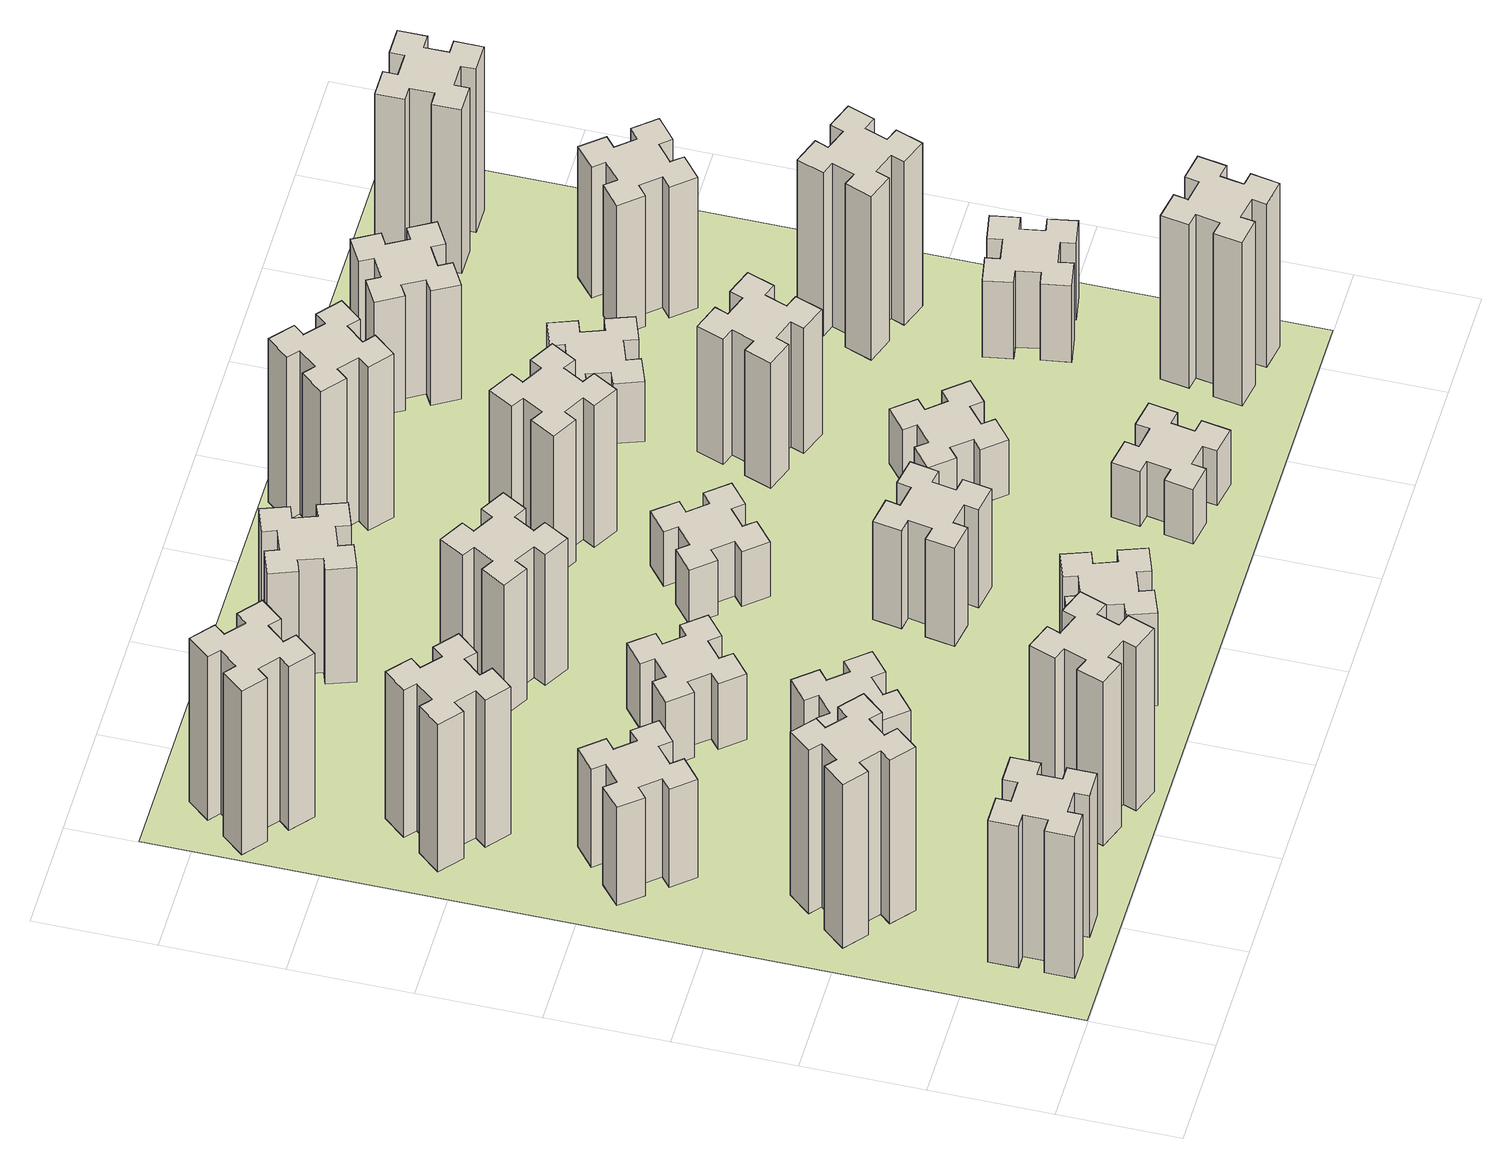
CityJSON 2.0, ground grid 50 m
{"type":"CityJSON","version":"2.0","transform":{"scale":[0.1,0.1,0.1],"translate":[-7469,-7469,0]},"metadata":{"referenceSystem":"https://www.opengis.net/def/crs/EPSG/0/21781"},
"CityObjects":{
"building1":{"type":"Building","attributes":{"class":"1000","function":"1000","usage":"1000","yearOfConstruction":2016,"roofType":"1000","measuredHeight":78,"storeysAboveGround":30,"storeysBelowGround":0},"geometry":[{"type":"Solid","lod":"1","boundaries":[[[[0,1,2,3,4,5,6,7,8,9,10,11,12,13,14,15,16,17,18,19]],[[17,16,20,21]],[[16,15,22,20]],[[15,14,23,22]],[[14,13,24,23]],[[13,12,25,24]],[[12,11,26,25]],[[11,10,27,26]],[[10,9,28,27]],[[9,8,29,28]],[[8,7,30,29]],[[7,6,31,30]],[[6,5,32,31]],[[5,4,33,32]],[[4,3,34,33]],[[3,2,35,34]],[[2,1,36,35]],[[1,0,37,36]],[[0,19,38,37]],[[19,18,39,38]],[[18,17,21,39]],[[24,25,26,27,28,29,30,31,32,33,34,35,36,37,38,39,21,20,22,23]]]]}]},
"building2":{"type":"Building","attributes":{"class":"1000","function":"1000","usage":"1000","yearOfConstruction":2016,"roofType":"1000","measuredHeight":90,"storeysAboveGround":30,"storeysBelowGround":0},"geometry":[{"type":"Solid","lod":"1","boundaries":[[[[40,41,42,43,44,45,46,47,48,49,50,51,52,53,54,55,56,57,58,59]],[[57,56,60,61]],[[56,55,62,60]],[[55,54,63,62]],[[54,53,64,63]],[[53,52,65,64]],[[52,51,66,65]],[[51,50,67,66]],[[50,49,68,67]],[[49,48,69,68]],[[48,47,70,69]],[[47,46,71,70]],[[46,45,72,71]],[[45,44,73,72]],[[44,43,74,73]],[[43,42,75,74]],[[42,41,76,75]],[[41,40,77,76]],[[40,59,78,77]],[[59,58,79,78]],[[58,57,61,79]],[[64,65,66,67,68,69,70,71,72,73,74,75,76,77,78,79,61,60,62,63]]]]}]},
"building3":{"type":"Building","attributes":{"class":"1000","function":"1000","usage":"1000","yearOfConstruction":2016,"roofType":"1000","measuredHeight":54,"storeysAboveGround":30,"storeysBelowGround":0},"geometry":[{"type":"Solid","lod":"1","boundaries":[[[[80,81,82,83,84,85,86,87,88,89,90,91,92,93,94,95,96,97,98,99]],[[97,96,100,101]],[[96,95,102,100]],[[95,94,103,102]],[[94,93,104,103]],[[93,92,105,104]],[[92,91,106,105]],[[91,90,107,106]],[[90,89,108,107]],[[89,88,109,108]],[[88,87,110,109]],[[87,86,111,110]],[[86,85,112,111]],[[85,84,113,112]],[[84,83,114,113]],[[83,82,115,114]],[[82,81,116,115]],[[81,80,117,116]],[[80,99,118,117]],[[99,98,119,118]],[[98,97,101,119]],[[104,105,106,107,108,109,110,111,112,113,114,115,116,117,118,119,101,100,102,103]]]]}]},
"building4":{"type":"Building","attributes":{"class":"1000","function":"1000","usage":"1000","yearOfConstruction":2016,"roofType":"1000","measuredHeight":81,"storeysAboveGround":30,"storeysBelowGround":0},"geometry":[{"type":"Solid","lod":"1","boundaries":[[[[120,121,122,123,124,125,126,127,128,129,130,131,132,133,134,135,136,137,138,139]],[[137,136,140,141]],[[136,135,142,140]],[[135,134,143,142]],[[134,133,144,143]],[[133,132,145,144]],[[132,131,146,145]],[[131,130,147,146]],[[130,129,148,147]],[[129,128,149,148]],[[128,127,150,149]],[[127,126,151,150]],[[126,125,152,151]],[[125,124,153,152]],[[124,123,154,153]],[[123,122,155,154]],[[122,121,156,155]],[[121,120,157,156]],[[120,139,158,157]],[[139,138,159,158]],[[138,137,141,159]],[[144,145,146,147,148,149,150,151,152,153,154,155,156,157,158,159,141,140,142,143]]]]}]},
"building5":{"type":"Building","attributes":{"class":"1000","function":"1000","usage":"1000","yearOfConstruction":2016,"roofType":"1000","measuredHeight":90,"storeysAboveGround":30,"storeysBelowGround":0},"geometry":[{"type":"Solid","lod":"1","boundaries":[[[[160,161,162,163,164,165,166,167,168,169,170,171,172,173,174,175,176,177,178,179]],[[177,176,180,181]],[[176,175,182,180]],[[175,174,183,182]],[[174,173,184,183]],[[173,172,185,184]],[[172,171,186,185]],[[171,170,187,186]],[[170,169,188,187]],[[169,168,189,188]],[[168,167,190,189]],[[167,166,191,190]],[[166,165,192,191]],[[165,164,193,192]],[[164,163,194,193]],[[163,162,195,194]],[[162,161,196,195]],[[161,160,197,196]],[[160,179,198,197]],[[179,178,199,198]],[[178,177,181,199]],[[184,185,186,187,188,189,190,191,192,193,194,195,196,197,198,199,181,180,182,183]]]]}]},
"building6":{"type":"Building","attributes":{"class":"1000","function":"1000","usage":"1000","yearOfConstruction":2016,"roofType":"1000","measuredHeight":90,"storeysAboveGround":30,"storeysBelowGround":0},"geometry":[{"type":"Solid","lod":"1","boundaries":[[[[200,201,202,203,204,205,206,207,208,209,210,211,212,213,214,215,216,217,218,219]],[[217,216,220,221]],[[216,215,222,220]],[[215,214,223,222]],[[214,213,224,223]],[[213,212,225,224]],[[212,211,226,225]],[[211,210,227,226]],[[210,209,228,227]],[[209,208,229,228]],[[208,207,230,229]],[[207,206,231,230]],[[206,205,232,231]],[[205,204,233,232]],[[204,203,234,233]],[[203,202,235,234]],[[202,201,236,235]],[[201,200,237,236]],[[200,219,238,237]],[[219,218,239,238]],[[218,217,221,239]],[[224,225,226,227,228,229,230,231,232,233,234,235,236,237,238,239,221,220,222,223]]]]}]},
"building7":{"type":"Building","attributes":{"class":"1000","function":"1000","usage":"1000","yearOfConstruction":2016,"roofType":"1000","measuredHeight":33,"storeysAboveGround":30,"storeysBelowGround":0},"geometry":[{"type":"Solid","lod":"1","boundaries":[[[[240,241,242,243,244,245,246,247,248,249,250,251,252,253,254,255,256,257,258,259]],[[257,256,260,261]],[[256,255,262,260]],[[255,254,263,262]],[[254,253,264,263]],[[253,252,265,264]],[[252,251,266,265]],[[251,250,267,266]],[[250,249,268,267]],[[249,248,269,268]],[[248,247,270,269]],[[247,246,271,270]],[[246,245,272,271]],[[245,244,273,272]],[[244,243,274,273]],[[243,242,275,274]],[[242,241,276,275]],[[241,240,277,276]],[[240,259,278,277]],[[259,258,279,278]],[[258,257,261,279]],[[264,265,266,267,268,269,270,271,272,273,274,275,276,277,278,279,261,260,262,263]]]]}]},
"building8":{"type":"Building","attributes":{"class":"1000","function":"1000","usage":"1000","yearOfConstruction":2016,"roofType":"1000","measuredHeight":36,"storeysAboveGround":30,"storeysBelowGround":0},"geometry":[{"type":"Solid","lod":"1","boundaries":[[[[280,281,282,283,284,285,286,287,288,289,290,291,292,293,294,295,296,297,298,299]],[[297,296,300,301]],[[296,295,302,300]],[[295,294,303,302]],[[294,293,304,303]],[[293,292,305,304]],[[292,291,306,305]],[[291,290,307,306]],[[290,289,308,307]],[[289,288,309,308]],[[288,287,310,309]],[[287,286,311,310]],[[286,285,312,311]],[[285,284,313,312]],[[284,283,314,313]],[[283,282,315,314]],[[282,281,316,315]],[[281,280,317,316]],[[280,299,318,317]],[[299,298,319,318]],[[298,297,301,319]],[[304,305,306,307,308,309,310,311,312,313,314,315,316,317,318,319,301,300,302,303]]]]}]},
"building9":{"type":"Building","attributes":{"class":"1000","function":"1000","usage":"1000","yearOfConstruction":2016,"roofType":"1000","measuredHeight":51,"storeysAboveGround":30,"storeysBelowGround":0},"geometry":[{"type":"Solid","lod":"1","boundaries":[[[[320,321,322,323,324,325,326,327,328,329,330,331,332,333,334,335,336,337,338,339]],[[337,336,340,341]],[[336,335,342,340]],[[335,334,343,342]],[[334,333,344,343]],[[333,332,345,344]],[[332,331,346,345]],[[331,330,347,346]],[[330,329,348,347]],[[329,328,349,348]],[[328,327,350,349]],[[327,326,351,350]],[[326,325,352,351]],[[325,324,353,352]],[[324,323,354,353]],[[323,322,355,354]],[[322,321,356,355]],[[321,320,357,356]],[[320,339,358,357]],[[339,338,359,358]],[[338,337,341,359]],[[344,345,346,347,348,349,350,351,352,353,354,355,356,357,358,359,341,340,342,343]]]]}]},
"building10":{"type":"Building","attributes":{"class":"1000","function":"1000","usage":"1000","yearOfConstruction":2016,"roofType":"1000","measuredHeight":72,"storeysAboveGround":30,"storeysBelowGround":0},"geometry":[{"type":"Solid","lod":"1","boundaries":[[[[360,361,362,363,364,365,366,367,368,369,370,371,372,373,374,375,376,377,378,379]],[[377,376,380,381]],[[376,375,382,380]],[[375,374,383,382]],[[374,373,384,383]],[[373,372,385,384]],[[372,371,386,385]],[[371,370,387,386]],[[370,369,388,387]],[[369,368,389,388]],[[368,367,390,389]],[[367,366,391,390]],[[366,365,392,391]],[[365,364,393,392]],[[364,363,394,393]],[[363,362,395,394]],[[362,361,396,395]],[[361,360,397,396]],[[360,379,398,397]],[[379,378,399,398]],[[378,377,381,399]],[[384,385,386,387,388,389,390,391,392,393,394,395,396,397,398,399,381,380,382,383]]]]}]},
"building11":{"type":"Building","attributes":{"class":"1000","function":"1000","usage":"1000","yearOfConstruction":2016,"roofType":"1000","measuredHeight":63,"storeysAboveGround":30,"storeysBelowGround":0},"geometry":[{"type":"Solid","lod":"1","boundaries":[[[[400,401,402,403,404,405,406,407,408,409,410,411,412,413,414,415,416,417,418,419]],[[417,416,420,421]],[[416,415,422,420]],[[415,414,423,422]],[[414,413,424,423]],[[413,412,425,424]],[[412,411,426,425]],[[411,410,427,426]],[[410,409,428,427]],[[409,408,429,428]],[[408,407,430,429]],[[407,406,431,430]],[[406,405,432,431]],[[405,404,433,432]],[[404,403,434,433]],[[403,402,435,434]],[[402,401,436,435]],[[401,400,437,436]],[[400,419,438,437]],[[419,418,439,438]],[[418,417,421,439]],[[424,425,426,427,428,429,430,431,432,433,434,435,436,437,438,439,421,420,422,423]]]]}]},
"building12":{"type":"Building","attributes":{"class":"1000","function":"1000","usage":"1000","yearOfConstruction":2016,"roofType":"1000","measuredHeight":54,"storeysAboveGround":30,"storeysBelowGround":0},"geometry":[{"type":"Solid","lod":"1","boundaries":[[[[440,441,442,443,444,445,446,447,448,449,450,451,452,453,454,455,456,457,458,459]],[[457,456,460,461]],[[456,455,462,460]],[[455,454,463,462]],[[454,453,464,463]],[[453,452,465,464]],[[452,451,466,465]],[[451,450,467,466]],[[450,449,468,467]],[[449,448,469,468]],[[448,447,470,469]],[[447,446,471,470]],[[446,445,472,471]],[[445,444,473,472]],[[444,443,474,473]],[[443,442,475,474]],[[442,441,476,475]],[[441,440,477,476]],[[440,459,478,477]],[[459,458,479,478]],[[458,457,461,479]],[[464,465,466,467,468,469,470,471,472,473,474,475,476,477,478,479,461,460,462,463]]]]}]},
"building13":{"type":"Building","attributes":{"class":"1000","function":"1000","usage":"1000","yearOfConstruction":2016,"roofType":"1000","measuredHeight":30,"storeysAboveGround":30,"storeysBelowGround":0},"geometry":[{"type":"Solid","lod":"1","boundaries":[[[[480,481,482,483,484,485,486,487,488,489,490,491,492,493,494,495,496,497,498,499]],[[497,496,500,501]],[[496,495,502,500]],[[495,494,503,502]],[[494,493,504,503]],[[493,492,505,504]],[[492,491,506,505]],[[491,490,507,506]],[[490,489,508,507]],[[489,488,509,508]],[[488,487,510,509]],[[487,486,511,510]],[[486,485,512,511]],[[485,484,513,512]],[[484,483,514,513]],[[483,482,515,514]],[[482,481,516,515]],[[481,480,517,516]],[[480,499,518,517]],[[499,498,519,518]],[[498,497,501,519]],[[504,505,506,507,508,509,510,511,512,513,514,515,516,517,518,519,501,500,502,503]]]]}]},
"building14":{"type":"Building","attributes":{"class":"1000","function":"1000","usage":"1000","yearOfConstruction":2016,"roofType":"1000","measuredHeight":78,"storeysAboveGround":30,"storeysBelowGround":0},"geometry":[{"type":"Solid","lod":"1","boundaries":[[[[520,521,522,523,524,525,526,527,528,529,530,531,532,533,534,535,536,537,538,539]],[[537,536,540,541]],[[536,535,542,540]],[[535,534,543,542]],[[534,533,544,543]],[[533,532,545,544]],[[532,531,546,545]],[[531,530,547,546]],[[530,529,548,547]],[[529,528,549,548]],[[528,527,550,549]],[[527,526,551,550]],[[526,525,552,551]],[[525,524,553,552]],[[524,523,554,553]],[[523,522,555,554]],[[522,521,556,555]],[[521,520,557,556]],[[520,539,558,557]],[[539,538,559,558]],[[538,537,541,559]],[[544,545,546,547,548,549,550,551,552,553,554,555,556,557,558,559,541,540,542,543]]]]}]},
"building15":{"type":"Building","attributes":{"class":"1000","function":"1000","usage":"1000","yearOfConstruction":2016,"roofType":"1000","measuredHeight":30,"storeysAboveGround":30,"storeysBelowGround":0},"geometry":[{"type":"Solid","lod":"1","boundaries":[[[[560,561,562,563,564,565,566,567,568,569,570,571,572,573,574,575,576,577,578,579]],[[577,576,580,581]],[[576,575,582,580]],[[575,574,583,582]],[[574,573,584,583]],[[573,572,585,584]],[[572,571,586,585]],[[571,570,587,586]],[[570,569,588,587]],[[569,568,589,588]],[[568,567,590,589]],[[567,566,591,590]],[[566,565,592,591]],[[565,564,593,592]],[[564,563,594,593]],[[563,562,595,594]],[[562,561,596,595]],[[561,560,597,596]],[[560,579,598,597]],[[579,578,599,598]],[[578,577,581,599]],[[584,585,586,587,588,589,590,591,592,593,594,595,596,597,598,599,581,580,582,583]]]]}]},
"building16":{"type":"Building","attributes":{"class":"1000","function":"1000","usage":"1000","yearOfConstruction":2016,"roofType":"1000","measuredHeight":90,"storeysAboveGround":30,"storeysBelowGround":0},"geometry":[{"type":"Solid","lod":"1","boundaries":[[[[600,601,602,603,604,605,606,607,608,609,610,611,612,613,614,615,616,617,618,619]],[[617,616,620,621]],[[616,615,622,620]],[[615,614,623,622]],[[614,613,624,623]],[[613,612,625,624]],[[612,611,626,625]],[[611,610,627,626]],[[610,609,628,627]],[[609,608,629,628]],[[608,607,630,629]],[[607,606,631,630]],[[606,605,632,631]],[[605,604,633,632]],[[604,603,634,633]],[[603,602,635,634]],[[602,601,636,635]],[[601,600,637,636]],[[600,619,638,637]],[[619,618,639,638]],[[618,617,621,639]],[[624,625,626,627,628,629,630,631,632,633,634,635,636,637,638,639,621,620,622,623]]]]}]},
"building17":{"type":"Building","attributes":{"class":"1000","function":"1000","usage":"1000","yearOfConstruction":2016,"roofType":"1000","measuredHeight":30,"storeysAboveGround":30,"storeysBelowGround":0},"geometry":[{"type":"Solid","lod":"1","boundaries":[[[[640,641,642,643,644,645,646,647,648,649,650,651,652,653,654,655,656,657,658,659]],[[657,656,660,661]],[[656,655,662,660]],[[655,654,663,662]],[[654,653,664,663]],[[653,652,665,664]],[[652,651,666,665]],[[651,650,667,666]],[[650,649,668,667]],[[649,648,669,668]],[[648,647,670,669]],[[647,646,671,670]],[[646,645,672,671]],[[645,644,673,672]],[[644,643,674,673]],[[643,642,675,674]],[[642,641,676,675]],[[641,640,677,676]],[[640,659,678,677]],[[659,658,679,678]],[[658,657,661,679]],[[664,665,666,667,668,669,670,671,672,673,674,675,676,677,678,679,661,660,662,663]]]]}]},
"building18":{"type":"Building","attributes":{"class":"1000","function":"1000","usage":"1000","yearOfConstruction":2016,"roofType":"1000","measuredHeight":69,"storeysAboveGround":30,"storeysBelowGround":0},"geometry":[{"type":"Solid","lod":"1","boundaries":[[[[680,681,682,683,684,685,686,687,688,689,690,691,692,693,694,695,696,697,698,699]],[[697,696,700,701]],[[696,695,702,700]],[[695,694,703,702]],[[694,693,704,703]],[[693,692,705,704]],[[692,691,706,705]],[[691,690,707,706]],[[690,689,708,707]],[[689,688,709,708]],[[688,687,710,709]],[[687,686,711,710]],[[686,685,712,711]],[[685,684,713,712]],[[684,683,714,713]],[[683,682,715,714]],[[682,681,716,715]],[[681,680,717,716]],[[680,699,718,717]],[[699,698,719,718]],[[698,697,701,719]],[[704,705,706,707,708,709,710,711,712,713,714,715,716,717,718,719,701,700,702,703]]]]}]},
"building19":{"type":"Building","attributes":{"class":"1000","function":"1000","usage":"1000","yearOfConstruction":2016,"roofType":"1000","measuredHeight":33,"storeysAboveGround":30,"storeysBelowGround":0},"geometry":[{"type":"Solid","lod":"1","boundaries":[[[[720,721,722,723,724,725,726,727,728,729,730,731,732,733,734,735,736,737,738,739]],[[737,736,740,741]],[[736,735,742,740]],[[735,734,743,742]],[[734,733,744,743]],[[733,732,745,744]],[[732,731,746,745]],[[731,730,747,746]],[[730,729,748,747]],[[729,728,749,748]],[[728,727,750,749]],[[727,726,751,750]],[[726,725,752,751]],[[725,724,753,752]],[[724,723,754,753]],[[723,722,755,754]],[[722,721,756,755]],[[721,720,757,756]],[[720,739,758,757]],[[739,738,759,758]],[[738,737,741,759]],[[744,745,746,747,748,749,750,751,752,753,754,755,756,757,758,759,741,740,742,743]]]]}]},
"building20":{"type":"Building","attributes":{"class":"1000","function":"1000","usage":"1000","yearOfConstruction":2016,"roofType":"1000","measuredHeight":90,"storeysAboveGround":30,"storeysBelowGround":0},"geometry":[{"type":"Solid","lod":"1","boundaries":[[[[760,761,762,763,764,765,766,767,768,769,770,771,772,773,774,775,776,777,778,779]],[[777,776,780,781]],[[776,775,782,780]],[[775,774,783,782]],[[774,773,784,783]],[[773,772,785,784]],[[772,771,786,785]],[[771,770,787,786]],[[770,769,788,787]],[[769,768,789,788]],[[768,767,790,789]],[[767,766,791,790]],[[766,765,792,791]],[[765,764,793,792]],[[764,763,794,793]],[[763,762,795,794]],[[762,761,796,795]],[[761,760,797,796]],[[760,779,798,797]],[[779,778,799,798]],[[778,777,781,799]],[[784,785,786,787,788,789,790,791,792,793,794,795,796,797,798,799,781,780,782,783]]]]}]},
"building21":{"type":"Building","attributes":{"class":"1000","function":"1000","usage":"1000","yearOfConstruction":2016,"roofType":"1000","measuredHeight":63,"storeysAboveGround":30,"storeysBelowGround":0},"geometry":[{"type":"Solid","lod":"1","boundaries":[[[[800,801,802,803,804,805,806,807,808,809,810,811,812,813,814,815,816,817,818,819]],[[817,816,820,821]],[[816,815,822,820]],[[815,814,823,822]],[[814,813,824,823]],[[813,812,825,824]],[[812,811,826,825]],[[811,810,827,826]],[[810,809,828,827]],[[809,808,829,828]],[[808,807,830,829]],[[807,806,831,830]],[[806,805,832,831]],[[805,804,833,832]],[[804,803,834,833]],[[803,802,835,834]],[[802,801,836,835]],[[801,800,837,836]],[[800,819,838,837]],[[819,818,839,838]],[[818,817,821,839]],[[824,825,826,827,828,829,830,831,832,833,834,835,836,837,838,839,821,820,822,823]]]]}]},
"building22":{"type":"Building","attributes":{"class":"1000","function":"1000","usage":"1000","yearOfConstruction":2016,"roofType":"1000","measuredHeight":42,"storeysAboveGround":30,"storeysBelowGround":0},"geometry":[{"type":"Solid","lod":"1","boundaries":[[[[840,841,842,843,844,845,846,847,848,849,850,851,852,853,854,855,856,857,858,859]],[[857,856,860,861]],[[856,855,862,860]],[[855,854,863,862]],[[854,853,864,863]],[[853,852,865,864]],[[852,851,866,865]],[[851,850,867,866]],[[850,849,868,867]],[[849,848,869,868]],[[848,847,870,869]],[[847,846,871,870]],[[846,845,872,871]],[[845,844,873,872]],[[844,843,874,873]],[[843,842,875,874]],[[842,841,876,875]],[[841,840,877,876]],[[840,859,878,877]],[[859,858,879,878]],[[858,857,861,879]],[[864,865,866,867,868,869,870,871,872,873,874,875,876,877,878,879,861,860,862,863]]]]}]},
"building23":{"type":"Building","attributes":{"class":"1000","function":"1000","usage":"1000","yearOfConstruction":2016,"roofType":"1000","measuredHeight":90,"storeysAboveGround":30,"storeysBelowGround":0},"geometry":[{"type":"Solid","lod":"1","boundaries":[[[[880,881,882,883,884,885,886,887,888,889,890,891,892,893,894,895,896,897,898,899]],[[897,896,900,901]],[[896,895,902,900]],[[895,894,903,902]],[[894,893,904,903]],[[893,892,905,904]],[[892,891,906,905]],[[891,890,907,906]],[[890,889,908,907]],[[889,888,909,908]],[[888,887,910,909]],[[887,886,911,910]],[[886,885,912,911]],[[885,884,913,912]],[[884,883,914,913]],[[883,882,915,914]],[[882,881,916,915]],[[881,880,917,916]],[[880,899,918,917]],[[899,898,919,918]],[[898,897,901,919]],[[904,905,906,907,908,909,910,911,912,913,914,915,916,917,918,919,901,900,902,903]]]]}]},
"building24":{"type":"Building","attributes":{"class":"1000","function":"1000","usage":"1000","yearOfConstruction":2016,"roofType":"1000","measuredHeight":72,"storeysAboveGround":30,"storeysBelowGround":0},"geometry":[{"type":"Solid","lod":"1","boundaries":[[[[920,921,922,923,924,925,926,927,928,929,930,931,932,933,934,935,936,937,938,939]],[[937,936,940,941]],[[936,935,942,940]],[[935,934,943,942]],[[934,933,944,943]],[[933,932,945,944]],[[932,931,946,945]],[[931,930,947,946]],[[930,929,948,947]],[[929,928,949,948]],[[928,927,950,949]],[[927,926,951,950]],[[926,925,952,951]],[[925,924,953,952]],[[924,923,954,953]],[[923,922,955,954]],[[922,921,956,955]],[[921,920,957,956]],[[920,939,958,957]],[[939,938,959,958]],[[938,937,941,959]],[[944,945,946,947,948,949,950,951,952,953,954,955,956,957,958,959,941,940,942,943]]]]}]},
"building25":{"type":"Building","attributes":{"class":"1000","function":"1000","usage":"1000","yearOfConstruction":2016,"roofType":"1000","measuredHeight":90,"storeysAboveGround":30,"storeysBelowGround":0},"geometry":[{"type":"Solid","lod":"1","boundaries":[[[[960,961,962,963,964,965,966,967,968,969,970,971,972,973,974,975,976,977,978,979]],[[977,976,980,981]],[[976,975,982,980]],[[975,974,983,982]],[[974,973,984,983]],[[973,972,985,984]],[[972,971,986,985]],[[971,970,987,986]],[[970,969,988,987]],[[969,968,989,988]],[[968,967,990,989]],[[967,966,991,990]],[[966,965,992,991]],[[965,964,993,992]],[[964,963,994,993]],[[963,962,995,994]],[[962,961,996,995]],[[961,960,997,996]],[[960,979,998,997]],[[979,978,999,998]],[[978,977,981,999]],[[984,985,986,987,988,989,990,991,992,993,994,995,996,997,998,999,981,980,982,983]]]]}]},
"landuse1":{"type":"LandUse","attributes":{"name":"plot1","function":"1010"},"geometry":[{"type":"MultiSurface","lod":"1","boundaries":[[[1000,1001,1002,1003]]]}]}
},
"vertices":[
[265,325,0],[265,225,0],[205,225,0],[205,105,0],[325,105,0],[325,165,0],[425,165,0],[425,105,0],[545,105,0],[545,225,0],[485,225,0],[485,325,0],[545,325,0],[545,445,0],[425,445,0],[425,385,0],[325,385,0],[325,445,0],[205,445,0],[205,325,0],[325,385,780],[325,445,780],[425,385,780],[425,445,780],[545,445,780],[545,325,780],[485,325,780],[485,225,780],[545,225,780],[545,105,780],[425,105,780],[425,165,780],[325,165,780],[325,105,780],[205,105,780],[205,225,780],[265,225,780],[265,325,780],[205,325,780],[205,445,780],
[484,1067,0],[408,1132,0],[446,1178,0],[354,1255,0],[277,1163,0],[323,1124,0],[259,1048,0],[213,1086,0],[136,994,0],[228,917,0],[266,963,0],[343,899,0],[304,853,0],[396,776,0],[473,868,0],[427,906,0],[492,983,0],[538,944,0],[615,1036,0],[523,1113,0],[492,983,900],[538,944,900],[427,906,900],[473,868,900],[396,776,900],[304,853,900],[343,899,900],[266,963,900],[228,917,900],[136,994,900],[213,1086,900],[259,1048,900],[323,1124,900],[277,1163,900],[354,1255,900],[446,1178,900],[408,1132,900],[484,1067,900],[523,1113,900],[615,1036,900],
[492,1888,0],[427,1964,0],[473,2003,0],[396,2095,0],[304,2018,0],[343,1972,0],[266,1907,0],[228,1953,0],[136,1876,0],[213,1784,0],[259,1823,0],[323,1746,0],[277,1708,0],[354,1616,0],[446,1693,0],[408,1739,0],[484,1803,0],[523,1757,0],[615,1834,0],[538,1926,0],[484,1803,540],[523,1757,540],[408,1739,540],[446,1693,540],[354,1616,540],[277,1708,540],[323,1746,540],[259,1823,540],[213,1784,540],[136,1876,540],[228,1953,540],[266,1907,540],[343,1972,540],[304,2018,540],[396,2095,540],[473,2003,540],[427,1964,540],[492,1888,540],[538,1926,540],[615,1834,540],
[266,2543,0],[343,2479,0],[304,2433,0],[396,2356,0],[473,2448,0],[427,2486,0],[492,2563,0],[538,2524,0],[615,2616,0],[523,2693,0],[484,2647,0],[408,2712,0],[446,2758,0],[354,2835,0],[277,2743,0],[323,2704,0],[259,2628,0],[213,2666,0],[136,2574,0],[228,2497,0],[259,2628,810],[213,2666,810],[323,2704,810],[277,2743,810],[354,2835,810],[446,2758,810],[408,2712,810],[484,2647,810],[523,2693,810],[615,2616,810],[538,2524,810],[492,2563,810],[427,2486,810],[473,2448,810],[396,2356,810],[304,2433,810],[343,2479,810],[266,2543,810],[228,2497,810],[136,2574,810],
[1029,360,0],[995,266,0],[939,287,0],[897,174,0],[1010,133,0],[1031,189,0],[1125,155,0],[1104,99,0],[1217,57,0],[1258,170,0],[1202,191,0],[1236,285,0],[1292,264,0],[1333,377,0],[1220,418,0],[1200,362,0],[1106,396,0],[1127,452,0],[1014,493,0],[973,380,0],[1106,396,900],[1127,452,900],[1200,362,900],[1220,418,900],[1333,377,900],[1292,264,900],[1236,285,900],[1202,191,900],[1258,170,900],[1217,57,900],[1104,99,900],[1125,155,900],[1031,189,900],[1010,133,900],[897,174,900],[939,287,900],[995,266,900],[1029,360,900],[973,380,900],[1014,493,900],
[384,3387,0],[308,3452,0],[346,3498,0],[254,3575,0],[177,3483,0],[223,3444,0],[159,3368,0],[113,3406,0],[36,3314,0],[128,3237,0],[166,3283,0],[243,3219,0],[204,3173,0],[296,3096,0],[373,3188,0],[327,3226,0],[392,3303,0],[438,3264,0],[515,3356,0],[423,3433,0],[392,3303,900],[438,3264,900],[327,3226,900],[373,3188,900],[296,3096,900],[204,3173,900],[243,3219,900],[166,3283,900],[128,3237,900],[36,3314,900],[113,3406,900],[159,3368,900],[223,3444,900],[177,3483,900],[254,3575,900],[346,3498,900],[308,3452,900],[384,3387,900],[423,3433,900],[515,3356,900],
[1083,1332,0],[1006,1267,0],[968,1313,0],[876,1236,0],[953,1144,0],[999,1183,0],[1063,1106,0],[1017,1068,0],[1094,976,0],[1186,1053,0],[1148,1099,0],[1224,1163,0],[1263,1117,0],[1355,1194,0],[1278,1286,0],[1232,1248,0],[1167,1324,0],[1213,1363,0],[1136,1455,0],[1044,1378,0],[1167,1324,330],[1213,1363,330],[1232,1248,330],[1278,1286,330],[1355,1194,330],[1263,1117,330],[1224,1163,330],[1148,1099,330],[1186,1053,330],[1094,976,330],[1017,1068,330],[1063,1106,330],[999,1183,330],[953,1144,330],[876,1236,330],[968,1313,330],[1006,1267,330],[1083,1332,330],[1044,1378,330],[1136,1455,330],
[1083,1972,0],[1006,1907,0],[968,1953,0],[876,1876,0],[953,1784,0],[999,1823,0],[1063,1746,0],[1017,1708,0],[1094,1616,0],[1186,1693,0],[1148,1739,0],[1224,1803,0],[1263,1757,0],[1355,1834,0],[1278,1926,0],[1232,1888,0],[1167,1964,0],[1213,2003,0],[1136,2095,0],[1044,2018,0],[1167,1964,360],[1213,2003,360],[1232,1888,360],[1278,1926,360],[1355,1834,360],[1263,1757,360],[1224,1803,360],[1148,1739,360],[1186,1693,360],[1094,1616,360],[1017,1708,360],[1063,1746,360],[999,1823,360],[953,1784,360],[876,1876,360],[968,1953,360],[1006,1907,360],[1083,1972,360],[1044,2018,360],[1136,2095,360],
[1765,496,0],[1671,462,0],[1650,518,0],[1537,477,0],[1579,364,0],[1635,385,0],[1669,291,0],[1613,270,0],[1654,157,0],[1767,199,0],[1746,255,0],[1840,289,0],[1860,233,0],[1973,274,0],[1932,387,0],[1876,366,0],[1842,460,0],[1898,480,0],[1857,593,0],[1744,552,0],[1842,460,510],[1898,480,510],[1876,366,510],[1932,387,510],[1973,274,510],[1860,233,510],[1840,289,510],[1746,255,510],[1767,199,510],[1654,157,510],[1613,270,510],[1669,291,510],[1635,385,510],[1579,364,510],[1537,477,510],[1650,518,510],[1671,462,510],[1765,496,510],[1744,552,510],[1857,593,510],
[1314,2666,0],[1227,2716,0],[1257,2768,0],[1153,2828,0],[1093,2724,0],[1145,2694,0],[1095,2607,0],[1043,2637,0],[983,2533,0],[1087,2473,0],[1117,2525,0],[1204,2475,0],[1174,2423,0],[1278,2363,0],[1338,2467,0],[1286,2497,0],[1336,2584,0],[1388,2554,0],[1448,2658,0],[1344,2718,0],[1336,2584,720],[1388,2554,720],[1286,2497,720],[1338,2467,720],[1278,2363,720],[1174,2423,720],[1204,2475,720],[1117,2525,720],[1087,2473,720],[983,2533,720],[1043,2637,720],[1095,2607,720],[1145,2694,720],[1093,2724,720],[1153,2828,720],[1257,2768,720],[1227,2716,720],[1314,2666,720],[1344,2718,720],[1448,2658,720],
[1125,3456,0],[1031,3422,0],[1010,3478,0],[897,3437,0],[939,3324,0],[995,3345,0],[1029,3251,0],[973,3230,0],[1014,3117,0],[1127,3159,0],[1106,3215,0],[1200,3249,0],[1220,3193,0],[1333,3234,0],[1292,3347,0],[1236,3326,0],[1202,3420,0],[1258,3440,0],[1217,3553,0],[1104,3512,0],[1202,3420,630],[1258,3440,630],[1236,3326,630],[1292,3347,630],[1333,3234,630],[1220,3193,630],[1200,3249,630],[1106,3215,630],[1127,3159,630],[1014,3117,630],[973,3230,630],[1029,3251,630],[995,3345,630],[939,3324,630],[897,3437,630],[1010,3478,630],[1031,3422,630],[1125,3456,630],[1104,3512,630],[1217,3553,630],
[2055,1047,0],[2072,1145,0],[2131,1135,0],[2152,1253,0],[2034,1274,0],[2024,1215,0],[1925,1232,0],[1936,1291,0],[1817,1312,0],[1797,1194,0],[1856,1184,0],[1838,1085,0],[1779,1096,0],[1758,977,0],[1877,957,0],[1887,1016,0],[1985,998,0],[1975,939,0],[2093,918,0],[2114,1037,0],[1985,998,540],[1975,939,540],[1887,1016,540],[1877,957,540],[1758,977,540],[1779,1096,540],[1838,1085,540],[1856,1184,540],[1797,1194,540],[1817,1312,540],[1936,1291,540],[1925,1232,540],[2024,1215,540],[2034,1274,540],[2152,1253,540],[2131,1135,540],[2072,1145,540],[2055,1047,540],[2114,1037,540],[2093,918,540],
[1972,1988,0],[1907,2064,0],[1953,2103,0],[1876,2195,0],[1784,2118,0],[1823,2072,0],[1746,2007,0],[1708,2053,0],[1616,1976,0],[1693,1884,0],[1739,1923,0],[1803,1846,0],[1757,1808,0],[1834,1716,0],[1926,1793,0],[1888,1839,0],[1964,1903,0],[2003,1857,0],[2095,1934,0],[2018,2026,0],[1964,1903,300],[2003,1857,300],[1888,1839,300],[1926,1793,300],[1834,1716,300],[1757,1808,300],[1803,1846,300],[1739,1923,300],[1693,1884,300],[1616,1976,300],[1708,2053,300],[1746,2007,300],[1823,2072,300],[1784,2118,300],[1876,2195,300],[1953,2103,300],[1907,2064,300],[1972,1988,300],[2018,2026,300],[2095,1934,300],
[2026,2497,0],[2076,2584,0],[2128,2554,0],[2188,2658,0],[2084,2718,0],[2054,2666,0],[1967,2716,0],[1997,2768,0],[1893,2828,0],[1833,2724,0],[1885,2694,0],[1835,2607,0],[1783,2637,0],[1723,2533,0],[1827,2473,0],[1857,2525,0],[1944,2475,0],[1914,2423,0],[2018,2363,0],[2078,2467,0],[1944,2475,780],[1914,2423,780],[1857,2525,780],[1827,2473,780],[1723,2533,780],[1783,2637,780],[1835,2607,780],[1885,2694,780],[1833,2724,780],[1893,2828,780],[1997,2768,780],[1967,2716,780],[2054,2666,780],[2084,2718,780],[2188,2658,780],[2128,2554,780],[2076,2584,780],[2026,2497,780],[2078,2467,780],[2018,2363,780],
[2596,444,0],[2578,345,0],[2519,356,0],[2498,237,0],[2617,217,0],[2627,276,0],[2725,258,0],[2715,199,0],[2833,178,0],[2854,297,0],[2795,307,0],[2812,405,0],[2871,395,0],[2892,513,0],[2774,534,0],[2764,475,0],[2665,492,0],[2676,551,0],[2557,572,0],[2537,454,0],[2665,492,300],[2676,551,300],[2764,475,300],[2774,534,300],[2892,513,300],[2871,395,300],[2812,405,300],[2795,307,300],[2854,297,300],[2833,178,300],[2715,199,300],[2725,258,300],[2627,276,300],[2617,217,300],[2498,237,300],[2519,356,300],[2578,345,300],[2596,444,300],[2537,454,300],[2557,572,300],
[1746,3383,0],[1823,3319,0],[1784,3273,0],[1876,3196,0],[1953,3288,0],[1907,3326,0],[1972,3403,0],[2018,3364,0],[2095,3456,0],[2003,3533,0],[1964,3487,0],[1888,3552,0],[1926,3598,0],[1834,3675,0],[1757,3583,0],[1803,3544,0],[1739,3468,0],[1693,3506,0],[1616,3414,0],[1708,3337,0],[1739,3468,900],[1693,3506,900],[1803,3544,900],[1757,3583,900],[1834,3675,900],[1926,3598,900],[1888,3552,900],[1964,3487,900],[2003,3533,900],[2095,3456,900],[2018,3364,900],[1972,3403,900],[1907,3326,900],[1953,3288,900],[1876,3196,900],[1784,3273,900],[1823,3319,900],[1746,3383,900],[1708,3337,900],[1616,3414,900],
[2628,1099,0],[2704,1163,0],[2743,1117,0],[2835,1194,0],[2758,1286,0],[2712,1248,0],[2647,1324,0],[2693,1363,0],[2616,1455,0],[2524,1378,0],[2563,1332,0],[2486,1267,0],[2448,1313,0],[2356,1236,0],[2433,1144,0],[2479,1183,0],[2543,1106,0],[2497,1068,0],[2574,976,0],[2666,1053,0],[2543,1106,300],[2497,1068,300],[2479,1183,300],[2433,1144,300],[2356,1236,300],[2448,1313,300],[2486,1267,300],[2563,1332,300],[2524,1378,300],[2616,1455,300],[2693,1363,300],[2647,1324,300],[2712,1248,300],[2758,1286,300],[2835,1194,300],[2743,1117,300],[2704,1163,300],[2628,1099,300],[2666,1053,300],[2574,976,300],
[2682,1871,0],[2716,1965,0],[2772,1944,0],[2813,2057,0],[2700,2098,0],[2680,2042,0],[2586,2076,0],[2607,2132,0],[2494,2173,0],[2453,2060,0],[2509,2040,0],[2475,1946,0],[2419,1967,0],[2377,1854,0],[2490,1813,0],[2511,1869,0],[2605,1835,0],[2584,1779,0],[2697,1737,0],[2738,1850,0],[2605,1835,690],[2584,1779,690],[2511,1869,690],[2490,1813,690],[2377,1854,690],[2419,1967,690],[2475,1946,690],[2509,2040,690],[2453,2060,690],[2494,2173,690],[2607,2132,690],[2586,2076,690],[2680,2042,690],[2700,2098,690],[2813,2057,690],[2772,1944,690],[2716,1965,690],[2682,1871,690],[2738,1850,690],[2697,1737,690],
[2586,2475,0],[2680,2509,0],[2700,2453,0],[2813,2494,0],[2772,2607,0],[2716,2586,0],[2682,2680,0],[2738,2700,0],[2697,2813,0],[2584,2772,0],[2605,2716,0],[2511,2682,0],[2490,2738,0],[2377,2697,0],[2419,2584,0],[2475,2605,0],[2509,2511,0],[2453,2490,0],[2494,2377,0],[2607,2419,0],[2509,2511,330],[2453,2490,330],[2475,2605,330],[2419,2584,330],[2377,2697,330],[2490,2738,330],[2511,2682,330],[2605,2716,330],[2584,2772,330],[2697,2813,330],[2738,2700,330],[2682,2680,330],[2716,2586,330],[2772,2607,330],[2813,2494,330],[2700,2453,330],[2680,2509,330],[2586,2475,330],[2607,2419,330],[2494,2377,330],
[3504,475,0],[3405,492,0],[3416,551,0],[3297,572,0],[3277,454,0],[3336,444,0],[3318,345,0],[3259,356,0],[3238,237,0],[3357,217,0],[3367,276,0],[3465,258,0],[3455,199,0],[3573,178,0],[3594,297,0],[3535,307,0],[3552,405,0],[3611,395,0],[3632,513,0],[3514,534,0],[3552,405,900],[3611,395,900],[3535,307,900],[3594,297,900],[3573,178,900],[3455,199,900],[3465,258,900],[3367,276,900],[3357,217,900],[3238,237,900],[3259,356,900],[3318,345,900],[3336,444,900],[3277,454,900],[3297,572,900],[3416,551,900],[3405,492,900],[3504,475,900],[3514,534,900],[3632,513,900],
[2716,3347,0],[2666,3434,0],[2718,3464,0],[2658,3568,0],[2554,3508,0],[2584,3456,0],[2497,3406,0],[2467,3458,0],[2363,3398,0],[2423,3294,0],[2475,3324,0],[2525,3237,0],[2473,3207,0],[2533,3103,0],[2637,3163,0],[2607,3215,0],[2694,3265,0],[2724,3213,0],[2828,3273,0],[2768,3377,0],[2694,3265,630],[2724,3213,630],[2607,3215,630],[2637,3163,630],[2533,3103,630],[2473,3207,630],[2525,3237,630],[2475,3324,630],[2423,3294,630],[2363,3398,630],[2467,3458,630],[2497,3406,630],[2584,3456,630],[2554,3508,630],[2658,3568,630],[2718,3464,630],[2666,3434,630],[2716,3347,630],[2768,3377,630],[2828,3273,630],
[3405,998,0],[3504,1016,0],[3514,957,0],[3632,977,0],[3611,1096,0],[3552,1085,0],[3535,1184,0],[3594,1194,0],[3573,1312,0],[3455,1291,0],[3465,1232,0],[3367,1215,0],[3357,1274,0],[3238,1253,0],[3259,1135,0],[3318,1145,0],[3336,1047,0],[3277,1037,0],[3297,918,0],[3416,939,0],[3336,1047,420],[3277,1037,420],[3318,1145,420],[3259,1135,420],[3238,1253,420],[3357,1274,420],[3367,1215,420],[3465,1232,420],[3455,1291,420],[3573,1312,420],[3594,1194,420],[3535,1184,420],[3552,1085,420],[3611,1096,420],[3632,977,420],[3514,957,420],[3504,1016,420],[3405,998,420],[3416,939,420],[3297,918,420],
[3420,1842,0],[3326,1876,0],[3347,1932,0],[3234,1973,0],[3193,1860,0],[3249,1840,0],[3215,1746,0],[3159,1767,0],[3117,1654,0],[3230,1613,0],[3251,1669,0],[3345,1635,0],[3324,1579,0],[3437,1537,0],[3478,1650,0],[3422,1671,0],[3456,1765,0],[3512,1744,0],[3553,1857,0],[3440,1898,0],[3456,1765,900],[3512,1744,900],[3422,1671,900],[3478,1650,900],[3437,1537,900],[3324,1579,900],[3345,1635,900],[3251,1669,900],[3230,1613,900],[3117,1654,900],[3159,1767,900],[3215,1746,900],[3249,1840,900],[3193,1860,900],[3234,1973,900],[3347,1932,900],[3326,1876,900],[3420,1842,900],[3440,1898,900],[3553,1857,900],
[3119,2563,0],[3183,2486,0],[3137,2448,0],[3214,2356,0],[3306,2433,0],[3268,2479,0],[3344,2543,0],[3383,2497,0],[3475,2574,0],[3398,2666,0],[3352,2628,0],[3287,2704,0],[3333,2743,0],[3256,2835,0],[3164,2758,0],[3203,2712,0],[3126,2647,0],[3088,2693,0],[2996,2616,0],[3073,2524,0],[3126,2647,720],[3088,2693,720],[3203,2712,720],[3164,2758,720],[3256,2835,720],[3333,2743,720],[3287,2704,720],[3352,2628,720],[3398,2666,720],[3475,2574,720],[3383,2497,720],[3344,2543,720],[3268,2479,720],[3306,2433,720],[3214,2356,720],[3137,2448,720],[3183,2486,720],[3119,2563,720],[3073,2524,720],[2996,2616,720],
[3285,3325,0],[3385,3325,0],[3385,3265,0],[3505,3265,0],[3505,3385,0],[3445,3385,0],[3445,3485,0],[3505,3485,0],[3505,3605,0],[3385,3605,0],[3385,3545,0],[3285,3545,0],[3285,3605,0],[3165,3605,0],[3165,3485,0],[3225,3485,0],[3225,3385,0],[3165,3385,0],[3165,3265,0],[3285,3265,0],[3225,3385,900],[3165,3385,900],[3225,3485,900],[3165,3485,900],[3165,3605,900],[3285,3605,900],[3285,3545,900],[3385,3545,900],[3385,3605,900],[3505,3605,900],[3505,3485,900],[3445,3485,900],[3445,3385,900],[3505,3385,900],[3505,3265,900],[3385,3265,900],[3385,3325,900],[3285,3325,900],[3285,3265,900],[3165,3265,900],
[5,3705,0],[3705,3705,0],[3705,5,0],[5,5,0]
]}
